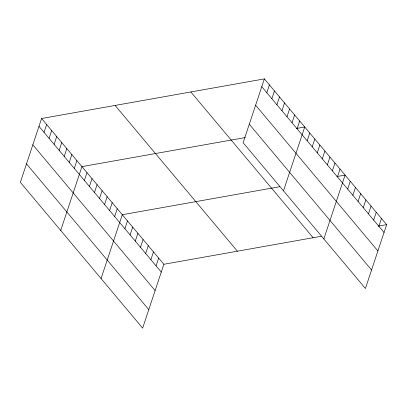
<?xml version="1.0" encoding="UTF-8"?>
<svg xmlns="http://www.w3.org/2000/svg" width="407" height="407" viewBox="0 0 407 407"><rect width="100%" height="100%" fill="white"/><g stroke="black" fill="none" stroke-linecap="round" stroke-linejoin="round"><path stroke-width="0.61" d="M41.585 118.513L20.35 182.351L142.633 328.113L163.868 264.275L41.585 118.513L264.367 78.887L386.65 224.649L365.415 288.487L243.132 142.725L264.367 78.887M44.032 132.341L46.632 124.527M49.074 138.349L51.674 130.54M54.121 144.363L56.721 136.554M59.163 150.376L61.762 142.562M64.209 156.39L66.809 148.575M69.251 162.403L71.851 154.589M74.298 168.417L76.898 160.602M60.704 230.454L81.939 166.616L245.207 137.571M84.386 180.438L86.986 172.629M89.428 186.452L92.028 178.642M94.475 192.465L97.07 184.651M99.517 198.479L102.116 190.664M104.563 204.492L107.158 196.678M109.605 210.505L112.205 202.691M114.647 216.519L117.247 208.705M101.058 278.556L122.293 214.718L279.726 186.711M124.888 228.724L127.488 220.909M130.087 234.92L132.687 227.106M135.282 241.112L137.881 233.303M140.481 247.308L143.081 239.494M145.681 253.505L148.275 245.691M150.875 259.697L153.475 251.887M156.074 265.893L158.669 258.079M266.814 92.71L269.414 84.895M271.856 98.723L274.455 90.909M276.902 104.736L279.502 96.922M281.944 110.75L284.544 102.935M286.991 116.763L289.591 108.949M292.033 122.777L294.632 114.962M297.079 128.785L299.679 120.976M283.486 190.827L304.721 126.984L296.55 128.439M307.168 140.812L309.768 132.997M312.21 146.825L314.809 139.011M317.257 152.839L319.856 145.024M322.298 158.852L324.898 151.038M327.345 164.866L329.94 157.051M332.387 170.874L334.986 163.065M337.434 176.887L340.028 169.073M323.84 238.929L345.075 175.086L336.904 176.541M347.67 189.097L350.269 181.283M352.869 195.289L355.469 187.479M358.068 201.485L360.663 193.671M363.263 207.682L365.862 199.868M368.462 213.873L371.057 206.064M373.657 220.07L376.256 212.256M378.856 226.267L381.451 218.452M163.868 264.275L321.301 236.269M378.479 226.099L386.65 224.649M261.767 86.696L384.05 232.458M255.621 105.189L377.899 250.951M249.282 124.237L371.566 269.999M190.852 91.962L313.131 237.724M115.105 105.433L237.388 251.195M38.986 126.328L161.269 272.09M32.835 144.816L155.118 290.578M26.501 163.863L148.784 309.625"/></g></svg>
